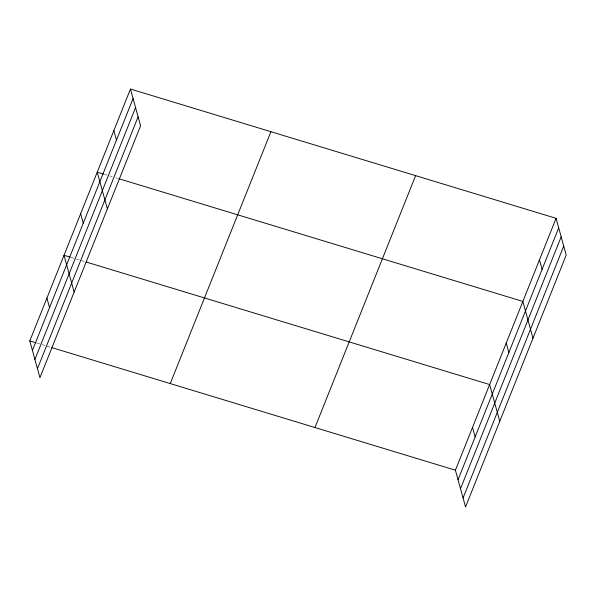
<?xml version="1.0" encoding="UTF-8"?>
<svg xmlns="http://www.w3.org/2000/svg" width="596" height="596" viewBox="0 0 596 596"><rect width="100%" height="100%" fill="white"/><g stroke="black" fill="none" stroke-linecap="round" stroke-linejoin="round"><path stroke-width="0.45" stroke-dasharray="2.98 2.23" d="M104.307 174.3L108.725 175.641M109.604 175.909L112.257 176.714M115.788 177.787L118.44 178.599M71.088 257.427L75.506 258.768M76.392 259.036L85.221 261.719M36.87 343.065L41.28 344.406M42.167 344.674L51.003 347.356"/><path stroke-width="0.89" d="M130.457 89.035L140.581 125.801L39.925 377.685L29.8 340.919L130.457 89.035L556.075 218.315L566.2 255.081L465.543 506.965L455.418 470.199L556.075 218.315M32.422 350.448L133.079 98.556M34.903 359.433L135.56 107.548M37.451 368.7L138.108 116.809M170.255 383.586L270.912 131.694M314.964 427.541L415.621 175.649M458.041 479.728L558.698 227.836M460.514 488.713L561.171 236.828M463.07 497.98L563.727 246.088M103.421 174.032L97.237 172.155L107.369 208.92M119.327 178.867L522.856 301.434L532.98 338.2M70.209 257.159L64.025 255.282L74.15 292.047M86.107 261.987L489.636 384.554L499.768 421.327M29.8 340.919L35.983 342.797M51.882 347.624L455.418 470.199M539.462 259.871L542.092 269.399M506.25 342.998L508.872 352.527M472.524 427.377L475.154 436.905M113.851 130.591L116.473 140.12M80.631 213.718L83.254 223.247M46.913 298.097L49.535 307.625"/></g></svg>
